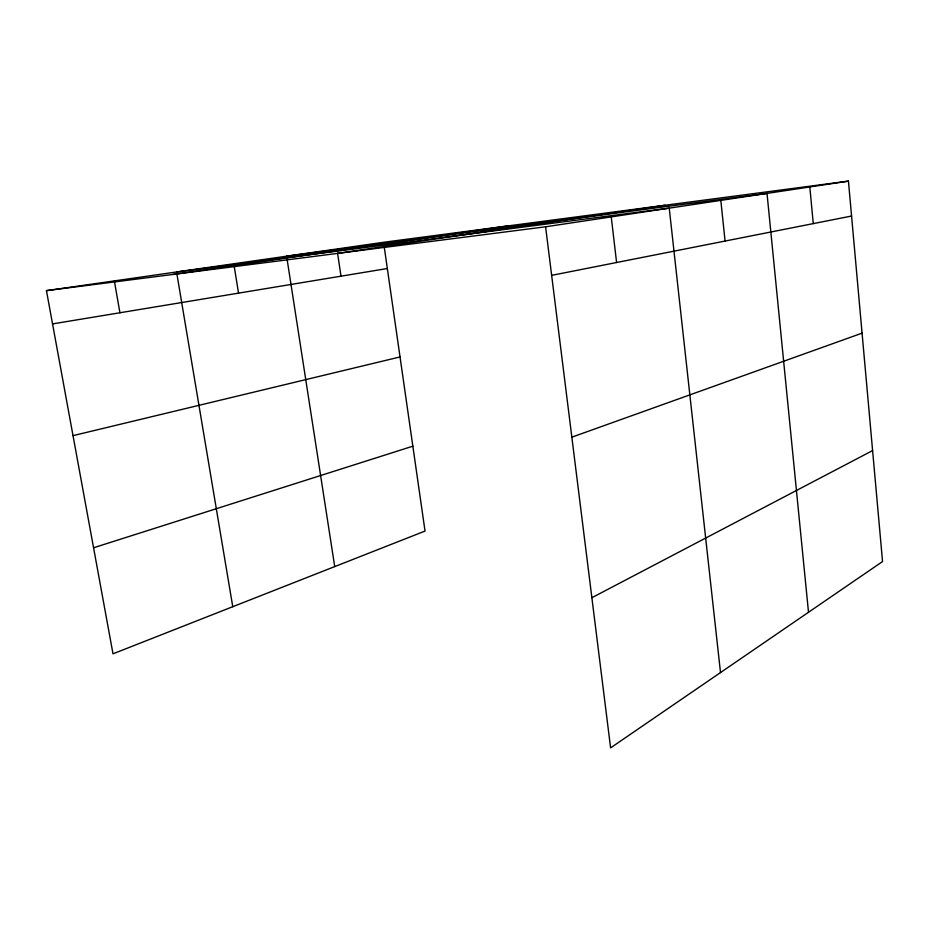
<?xml version="1.0" encoding="UTF-8"?>
<svg xmlns="http://www.w3.org/2000/svg" width="929" height="929" viewBox="0 0 929 929"><rect width="100%" height="100%" fill="white"/><g stroke="black" fill="none" stroke-linecap="round" stroke-linejoin="round"><path stroke-width="1.39" d="M591.866 597.719L872.598 450.577M571.834 437.176L862.077 333.151M93.574 547.773L412.848 446.187M73.019 435.643L400.027 356.945M551.64 275.356L851.579 216.039M52.547 323.907L387.335 268.516M545.59 226.792L848.444 181.132L882.55 561.546L610.608 747.868L545.59 226.792L46.45 290.638L113.001 653.819L425.029 531.063L384.165 246.417M337.529 253.408L665.118 205.251M172.933 274.461L509.754 225.677M46.45 290.638L383.561 242.283L848.444 181.132M286.62 256.183L767.017 193.406L808.509 612.269M176.568 271.965L669.24 208.154L720.509 672.573M114.348 280.895L119.934 312.759M176.8 273.358L232.761 606.707M234.247 266.553L238.532 293.134M287.061 259.017L334.719 566.585M337.587 253.269L341.001 276.192M611.247 216.898L616.589 262.512M720.823 200.374L725.073 241.052M809.809 186.961L813.27 223.61"/></g></svg>
